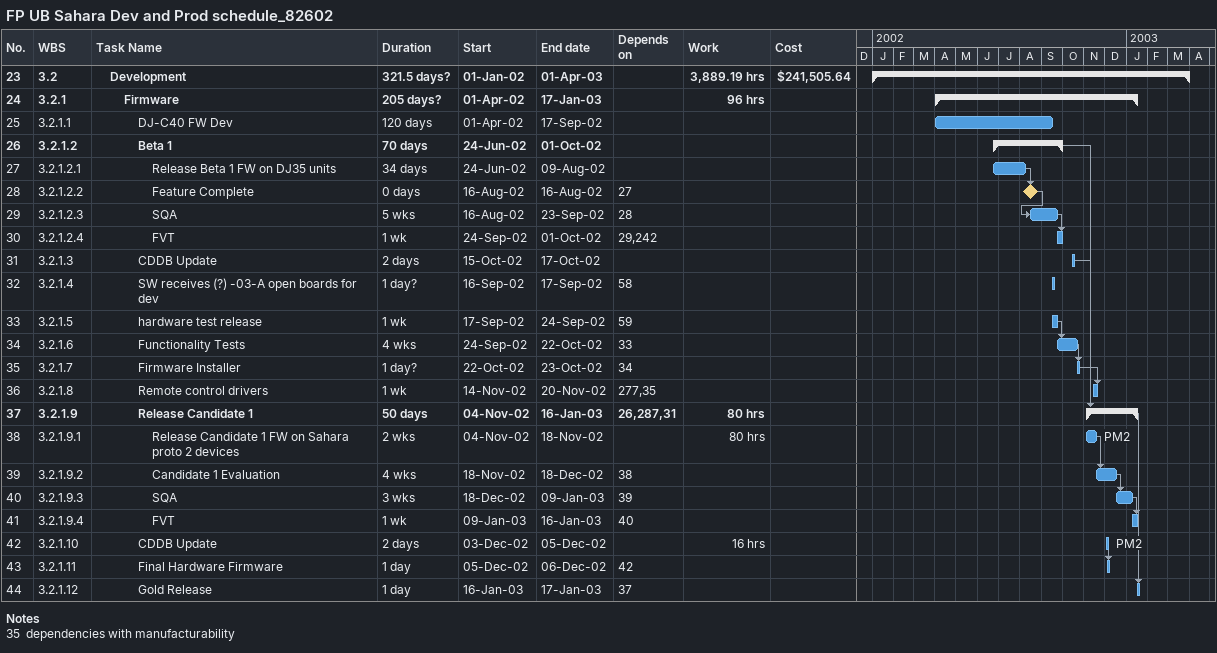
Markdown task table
FP UB Sahara Dev and Prod schedule_82602

| ID | WBS | Task | Duration | Start | Finish | Predecessors | Resources | Work (h) | Cost ($) |
|---|---|---|---|---|---|---|---|---|---|
| 23 | 3.2 | **Development** | 321.5d? | 2002-01-01 | 2003-04-01 |  |  | 3889.19 | 241505.64 |
| 24 | 3.2.1 | **Firmware** | 205d? | 2002-04-01 | 2003-01-17 |  |  | 96 |  |
| 25 | 3.2.1.1 | DJ-C40 FW Dev | 120d | 2002-04-01 | 2002-09-17 |  |  |  |  |
| 26 | 3.2.1.2 | **Beta 1** | 70d | 2002-06-24 | 2002-10-01 |  |  |  |  |
| 27 | 3.2.1.2.1 | Release Beta 1 FW on DJ35 units | 34d | 2002-06-24 | 2002-08-09 |  |  |  |  |
| 28 | 3.2.1.2.2 | Feature Complete | 0d | 2002-08-16 | 2002-08-16 | 27 |  |  |  |
| 29 | 3.2.1.2.3 | SQA | 5w | 2002-08-16 | 2002-09-23 | 28 |  |  |  |
| 30 | 3.2.1.2.4 | FVT | 1w | 2002-09-24 | 2002-10-01 | 29, 242 |  |  |  |
| 31 | 3.2.1.3 | CDDB Update | 2d | 2002-10-15 | 2002-10-17 |  |  |  |  |
| 32 | 3.2.1.4 | SW receives (?) -03-A open boards for dev | 1d? | 2002-09-16 | 2002-09-17 | 58 |  |  |  |
| 33 | 3.2.1.5 | hardware test release | 1w | 2002-09-17 | 2002-09-24 | 59 |  |  |  |
| 34 | 3.2.1.6 | Functionality Tests | 4w | 2002-09-24 | 2002-10-22 | 33 |  |  |  |
| 35 | 3.2.1.7 | Firmware Installer | 1d? | 2002-10-22 | 2002-10-23 | 34 |  |  |  |
| 36 | 3.2.1.8 | Remote control drivers | 1w | 2002-11-14 | 2002-11-20 | 277, 35 |  |  |  |
| 37 | 3.2.1.9 | **Release Candidate 1** | 50d | 2002-11-04 | 2003-01-16 | 26, 287, 31 |  | 80 |  |
| 38 | 3.2.1.9.1 | Release Candidate 1 FW on Sahara proto 2 devices | 2w | 2002-11-04 | 2002-11-18 |  | PM2 | 80 |  |
| 39 | 3.2.1.9.2 | Candidate 1 Evaluation | 4w | 2002-11-18 | 2002-12-18 | 38 |  |  |  |
| 40 | 3.2.1.9.3 | SQA | 3w | 2002-12-18 | 2003-01-09 | 39 |  |  |  |
| 41 | 3.2.1.9.4 | FVT | 1w | 2003-01-09 | 2003-01-16 | 40 |  |  |  |
| 42 | 3.2.1.10 | CDDB Update | 2d | 2002-12-03 | 2002-12-05 |  | PM2 | 16 |  |
| 43 | 3.2.1.11 | Final Hardware Firmware | 1d | 2002-12-05 | 2002-12-06 | 42 |  |  |  |
| 44 | 3.2.1.12 | Gold Release | 1d | 2003-01-16 | 2003-01-17 | 37 |  |  |  |

Notes
- 35: dependencies with manufacturability
